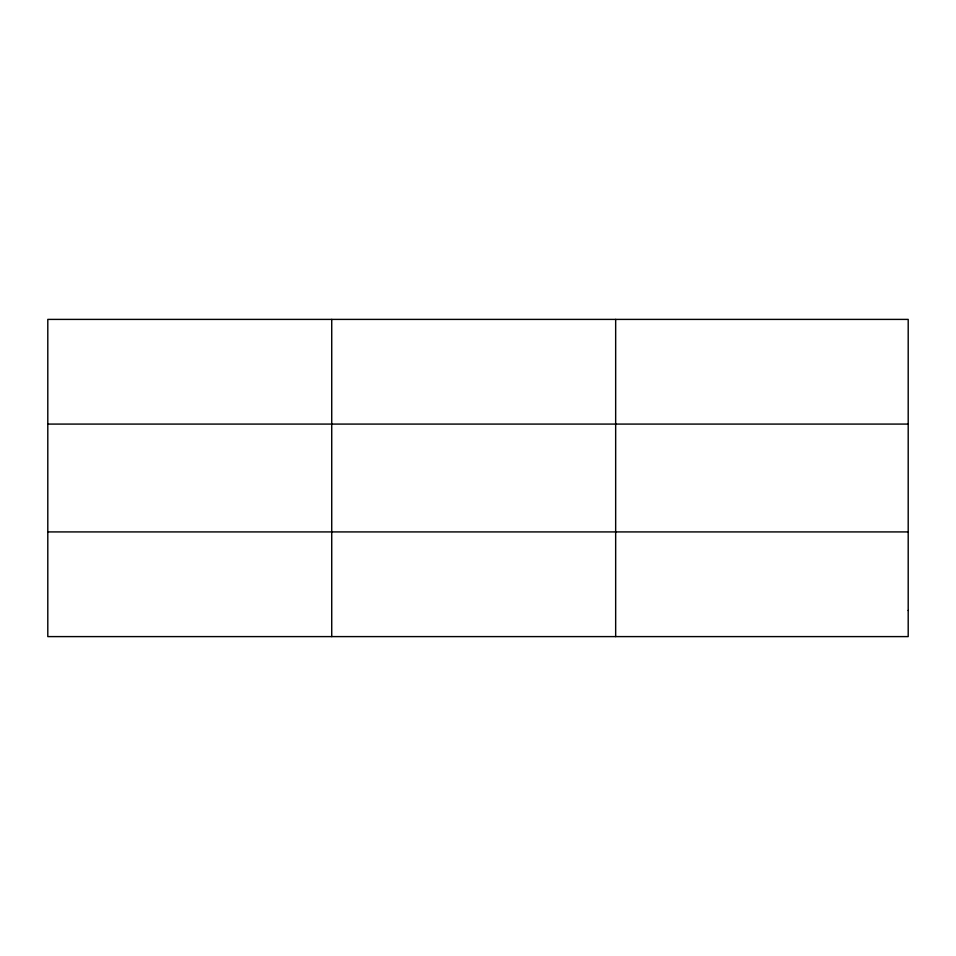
<?xml version="1.0" encoding="UTF-8"?>
<svg xmlns="http://www.w3.org/2000/svg" width="956" height="956" viewBox="0 0 956 956"><rect width="100%" height="100%" fill="white"/><g stroke="black" fill="none" stroke-linecap="round" stroke-linejoin="round"><path stroke-width="1.43" d="M331.732 636.6L331.732 319.4M615.664 636.6L615.664 319.4M47.8 424.082L908.2 424.082M47.8 531.918L908.2 531.918M908.2 610.43L908.2 636.6L47.8 636.6L47.8 319.4L908.2 319.4L908.2 610.43"/></g></svg>
